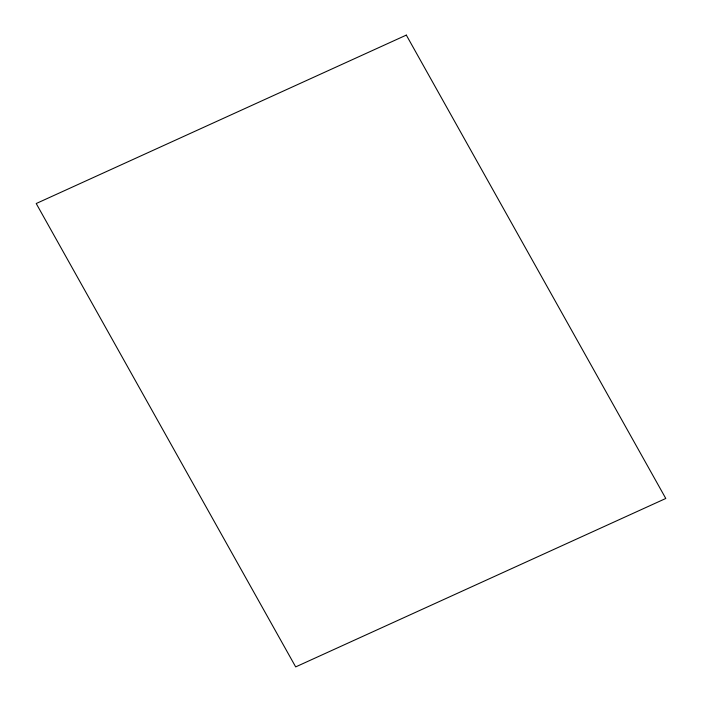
<?xml version="1.0" encoding="UTF-8"?>
<svg xmlns="http://www.w3.org/2000/svg" width="702" height="702" viewBox="0 0 702 702"><rect width="100%" height="100%" fill="white"/><g stroke="black" fill="none" stroke-linecap="round" stroke-linejoin="round"><path stroke-width="1.05" d="M406.318 35.1L36.214 203.527L295.682 666.9L665.786 498.473L406.318 35.1"/></g></svg>
